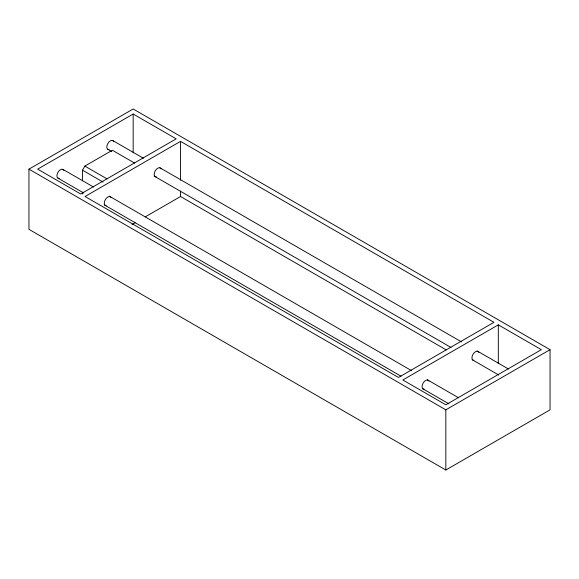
<?xml version="1.0" encoding="UTF-8"?>
<svg xmlns="http://www.w3.org/2000/svg" width="579" height="579" viewBox="0 0 579 579"><rect width="100%" height="100%" fill="white"/><g stroke="black" fill="none" stroke-linecap="round" stroke-linejoin="round"><path stroke-width="0.87" d="M82.486 180.778L82.486 170.197L84.852 166.093L112.333 150.236L134.596 163.09M28.95 169.155L133.17 108.99L550.05 349.673L550.05 409.845L445.83 470.01L28.95 229.327L28.95 169.155L445.83 409.838L550.05 349.673M133.17 114.02L37.664 169.155L80.684 193.994L176.182 138.851L133.17 114.02L133.17 152.885M180.539 141.37L85.041 196.505L398.461 377.457L493.959 322.322L180.539 141.37L180.539 180.235M132.005 224.529L135.139 222.72M145.315 216.85L180.539 196.513L446.286 349.933M498.316 324.833L402.818 379.976L445.83 404.808L541.336 349.673L498.316 324.833L498.316 363.706M112.876 140.617L143.426 158.255M159.876 167.758L461.499 341.892M477.168 350.939L508.5 369.033M107.839 149.346L111.754 151.604M154.057 176.03L450.976 347.451M472.131 359.668L498.765 375.047M84.852 166.093L107.043 178.911M82.486 170.197L103.142 182.124M63.002 169.408L93.552 187.053M109.221 196.1L411.626 370.69M427.295 379.737L458.626 397.824M57.965 178.137L83.817 193.068M104.184 204.821L401.102 376.249M422.257 388.458L448.891 403.838M445.83 409.838L445.83 470.01M180.539 191.084L180.539 196.513M82.486 192.235L82.486 193.994M109.113 149.556A5.037 2.909 -60 0 1 107.839 143.527A5.037 2.909 -60 0 1 113.694 141.616M59.239 178.346A5.037 2.909 -60 0 1 57.965 172.318A5.037 2.909 -60 0 1 63.82 170.407M106.218 205.726A5.037 2.909 -60 0 1 105.465 199.451A5.037 2.909 -60 0 1 111.168 197.7M423.994 389.189A5.037 2.909 -60 0 1 423.242 382.922A5.037 2.909 -60 0 1 428.945 381.163M156.417 176.913A5.037 2.909 -60 0 1 155.208 170.877A5.037 2.909 -60 0 1 161.042 168.902M473.868 360.399A5.037 2.909 -60 0 1 473.115 354.124A5.037 2.909 -60 0 1 478.819 352.372"/></g></svg>
